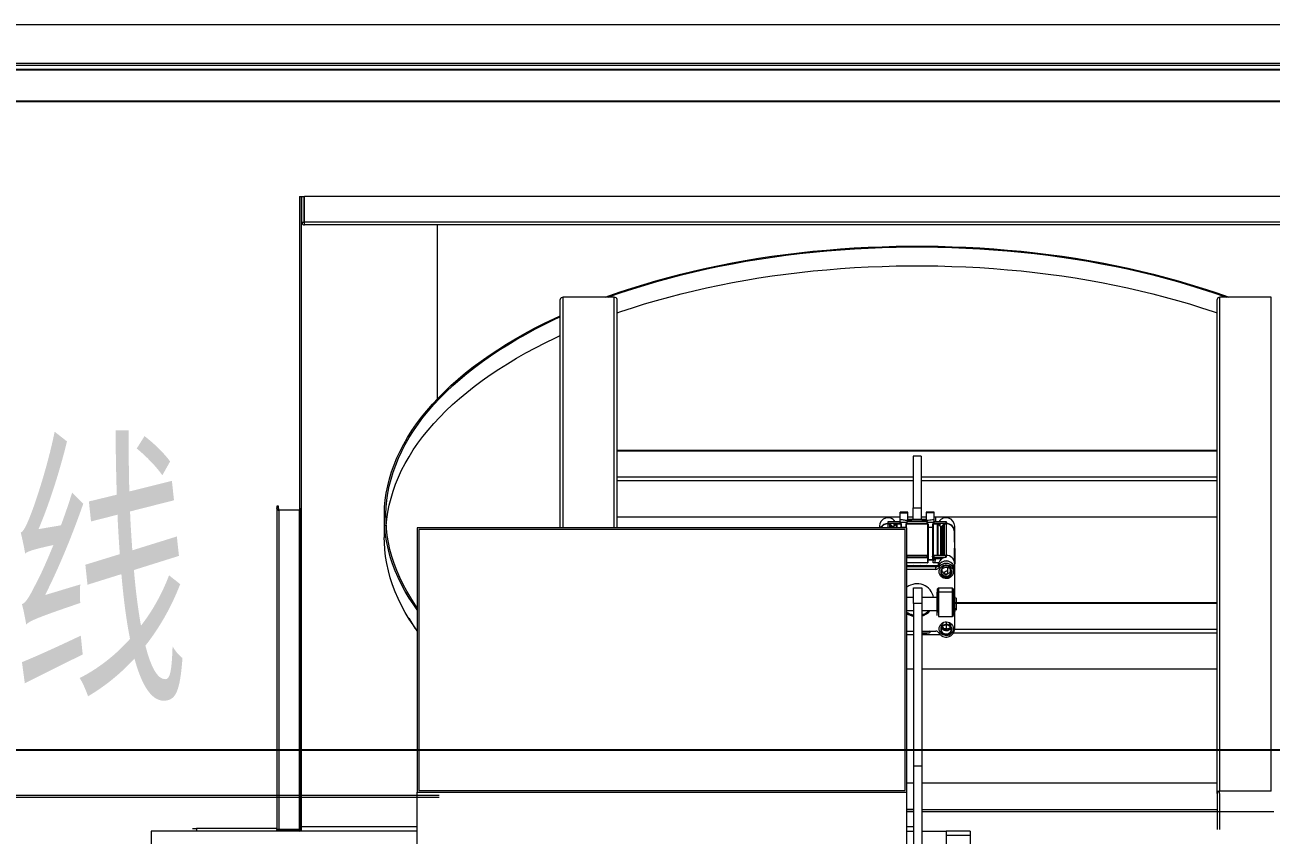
# Model space of a CAD drawing. Extents: x -2187 to 96136, y -11110 to 52208.
# Drawn here: x 50164 to 51701, y 20440 to 21439 of the extents above; entities that cross this region are included whole.
import ezdxf

# ---------------------------------------------------------------- set-up
doc = ezdxf.new("R2010")
doc.units = 0
doc.header["$LTSCALE"] = 1000
doc.header["$MEASUREMENT"] = 0
doc.layers.add('PUB_TEXT', color=7, linetype='Continuous')
doc.layers.add('设备型号', color=7, linetype='Continuous')
doc.styles.get("Standard").update_dxf_attribs({"font": 'gbenor.shx', "bigfont": 'gbcbig.shx'})

msp = doc.modelspace()

# ---------------------------------------------------------------- linework, layer by layer
at = {"color": 7, "linetype": 'Continuous', "lineweight": 15}
for p, q in [((52009.919, 21438.784), (40665.333, 21438.784)), ((52012.626, 21383.784), (38057.423, 21383.784)), ((51952.461, 21382.884), (38057.423, 21382.884)), ((52010.226, 21388.784), (40665.026, 21388.784)), ((52009.919, 21391.184), (40665.333, 21391.184)), ((50503.097, 21227.001), (50503.097, 20842.127)), ((50503.097, 21227.001), (50505.097, 21227.001)), ((50505.097, 21227.001), (50505.097, 20842.127)), ((50505.164, 21227.001), (50505.097, 21227.001)), ((50505.164, 21227.001), (50505.99, 21227.001)), ((50505.164, 21227.001), (50505.164, 20449.501)), ((50505.99, 21227.001), (50508.588, 21227.001)), ((50505.99, 21195.501), (50505.99, 21227.001)), ((50508.588, 21227.001), (50509.088, 21227.001)), ((50508.588, 21195.501), (50508.588, 21227.001)), ((52021.106, 21227.001), (50509.088, 21227.001)), ((50509.088, 21195.501), (50509.088, 21227.001)), ((52021.106, 21195.501), (50509.088, 21195.501)), ((52021.24, 21192.001), (50508.954, 21192.001)), ((50672.847, 21192.001), (50672.847, 20977.395)), ((50891.207, 21102.915), (50828.007, 21102.915)), ((51638.007, 20493.869), (51638.007, 21102.915)), ((51701.207, 21102.915), (51638.007, 21102.915)), ((51701.207, 20493.869), (51701.207, 21102.915)), ((50824.607, 20818.392), (50824.607, 21099.986)), ((50894.607, 20913.871), (50894.607, 21099.986)), ((51634.607, 20913.871), (51634.607, 21099.986)), ((51634.607, 20913.871), (50894.607, 20913.871)), ((50894.607, 20913.4), (50894.607, 20913.871)), ((50894.607, 20881.324), (50894.607, 20913.4)), ((50894.607, 20913.4), (51634.607, 20913.4)), ((51259.607, 20906.982), (51259.607, 20843.202)), ((51269.607, 20906.982), (51259.607, 20906.982)), ((51269.607, 20906.982), (51269.607, 20843.202)), ((51634.607, 20913.4), (51634.607, 20913.871)), ((51634.607, 20881.324), (51634.607, 20913.4)), ((50894.607, 20876.669), (50894.607, 20881.324)), ((50894.607, 20818.392), (50894.607, 20876.669)), ((51634.607, 20876.669), (51634.607, 20881.324)), ((51634.607, 20726.082), (51634.607, 20876.669)), ((50477.097, 20845.297), (50475.097, 20845.297)), ((50475.097, 20845.297), (50475.097, 20843.177)), ((50475.097, 20842.127), (50475.097, 20843.177)), ((50475.097, 20843.177), (50477.097, 20843.177)), ((50475.097, 20842.127), (50475.097, 20447.001)), ((50477.097, 20843.177), (50477.097, 20845.297)), ((50477.097, 20842.127), (50477.097, 20843.177)), ((50477.097, 20842.127), (50477.097, 20840.214)), ((50477.597, 20840.174), (50477.597, 20447.001)), ((50502.597, 20840.174), (50477.597, 20840.174)), ((50502.597, 20840.174), (50502.597, 20447.001)), ((50503.097, 20842.127), (50503.097, 20447.001)), ((50503.097, 20842.127), (50505.097, 20842.127)), ((50505.097, 20842.127), (50505.097, 20447.001)), ((51259.607, 20828.732), (51259.607, 20843.202)), ((51259.607, 20843.202), (51269.607, 20843.202)), ((51269.607, 20843.202), (51269.607, 20828.732)), ((50607.607, 20832.529), (50607.607, 20806.68)), ((50894.607, 20832.209), (51243.607, 20832.209)), ((51228.854, 20823.876), (51228.854, 20826.266)), ((51228.854, 20826.266), (51229.197, 20826.258)), ((51229.107, 20826.258), (51243.857, 20826.258)), ((51229.107, 20823.879), (51229.107, 20826.258)), ((51253.407, 20837.651), (51243.607, 20837.651)), ((51243.607, 20837.157), (51243.607, 20837.651)), ((51243.607, 20828.925), (51243.607, 20837.157)), ((51243.607, 20837.157), (51253.407, 20837.157)), ((51243.607, 20826.189), (51243.607, 20828.925)), ((51243.857, 20823.879), (51243.857, 20826.258)), ((51244.21, 20826.189), (51243.857, 20826.189)), ((51244.357, 20823.39), (51244.357, 20825.918)), ((51251.857, 20825.16), (51244.357, 20825.16)), ((51251.857, 20825.918), (51251.857, 20823.39)), ((51252.357, 20826.189), (51252.003, 20826.189)), ((51252.357, 20826.258), (51276.857, 20826.258)), ((51252.357, 20823.879), (51252.357, 20826.258)), ((51253.407, 20837.157), (51253.407, 20837.651)), ((51253.407, 20828.732), (51253.407, 20837.157)), ((51253.407, 20832.209), (51259.607, 20832.209)), ((51275.807, 20828.732), (51253.407, 20828.732)), ((51269.607, 20832.209), (51275.807, 20832.209)), ((51285.607, 20837.651), (51275.807, 20837.651)), ((51275.807, 20837.651), (51275.807, 20837.157)), ((51275.807, 20837.157), (51275.807, 20828.732)), ((51285.607, 20837.157), (51275.807, 20837.157)), ((51276.857, 20826.258), (51276.857, 20823.879)), ((51277.21, 20826.189), (51276.857, 20826.189)), ((51277.357, 20825.918), (51277.357, 20823.39)), ((51284.857, 20825.16), (51277.357, 20825.16)), ((51284.857, 20825.918), (51284.857, 20823.39)), ((51285.357, 20826.189), (51285.003, 20826.189)), ((51285.357, 20826.258), (51285.357, 20823.879)), ((51285.357, 20826.258), (51300.107, 20826.258)), ((51285.607, 20837.157), (51285.607, 20837.651)), ((51285.607, 20828.925), (51285.607, 20837.157)), ((51285.607, 20832.209), (51634.607, 20832.209)), ((51285.607, 20826.189), (51285.607, 20828.925)), ((51287.607, 20826.189), (51287.607, 20830.651)), ((51300.107, 20826.258), (51300.107, 20823.879)), ((51300.36, 20826.266), (51300.36, 20823.876)), ((51252.097, 20818.392), (50648.097, 20818.392)), ((50648.097, 20818.392), (50648.097, 20492.392)), ((51250.097, 20816.392), (50650.097, 20816.392)), ((50650.097, 20816.392), (50650.097, 20494.392)), ((51218.107, 20820.565), (51218.107, 20818.392)), ((51220.544, 20819.402), (51220.475, 20820.027)), ((51220.657, 20820.32), (51220.657, 20819.545)), ((51228.607, 20823.39), (51231.218, 20823.39)), ((51243.857, 20823.879), (51229.107, 20823.879)), ((51231.651, 20823.146), (51233.671, 20819.724)), ((51234.104, 20819.48), (51234.104, 20818.392)), ((51235.11, 20818.392), (51235.11, 20819.48)), ((51235.463, 20819.623), (51239.17, 20823.247)), ((51239.524, 20823.39), (51244.357, 20823.39)), ((51244.907, 20823.39), (51244.357, 20823.39)), ((51245.407, 20818.392), (51245.407, 20822.901)), ((51250.807, 20818.698), (51245.407, 20818.698)), ((51250.097, 20494.392), (51250.097, 20816.392)), ((51250.807, 20822.901), (51250.807, 20818.392)), ((51251.857, 20823.39), (51251.307, 20823.39)), ((51251.857, 20823.39), (51277.357, 20823.39)), ((51252.097, 20492.392), (51252.097, 20818.392)), ((51252.357, 20823.879), (51276.857, 20823.879)), ((51277.907, 20823.39), (51277.357, 20823.39)), ((51277.907, 20784.003), (51277.907, 20823.39)), ((51278.407, 20822.901), (51278.407, 20783.514)), ((51283.807, 20818.698), (51278.407, 20818.698)), ((51283.807, 20822.901), (51283.807, 20783.514)), ((51284.307, 20823.39), (51284.307, 20784.003)), ((51284.857, 20823.39), (51284.307, 20823.39)), ((51284.857, 20823.39), (51289.69, 20823.39)), ((51300.107, 20823.879), (51285.357, 20823.879)), ((51289.69, 20784.491), (51289.69, 20823.39)), ((51289.69, 20821.853), (51290.043, 20821.853)), ((51290.043, 20811.092), (51289.69, 20810.746)), ((51290.043, 20823.247), (51293.75, 20819.623)), ((51290.043, 20823.247), (51290.043, 20784.491)), ((51293.75, 20784.491), (51293.75, 20819.623)), ((51295.109, 20819.48), (51294.104, 20819.48)), ((51294.104, 20819.48), (51294.104, 20784.491)), ((51295.109, 20784.491), (51295.109, 20819.48)), ((51295.542, 20814.533), (51295.109, 20814.909)), ((51295.542, 20808.888), (51295.109, 20809.264)), ((51295.542, 20819.724), (51297.563, 20823.146)), ((51295.542, 20819.724), (51295.542, 20784.491)), ((51295.628, 20820.806), (51295.631, 20819.875)), ((51297.996, 20823.39), (51300.607, 20823.39)), ((51308.557, 20819.545), (51308.557, 20820.32)), ((51308.745, 20820.136), (51308.665, 20819.373)), ((51310.163, 20816.313), (51310.487, 20817.09)), ((51310.607, 20813.615), (51310.607, 20777.357)), ((51311.025, 20814.787), (51310.96, 20814.359)), ((51310.96, 20800.814), (51310.96, 20814.359)), ((51311.104, 20813.373), (51311.104, 20813.856)), ((51311.107, 20813.615), (51311.107, 20820.565)), ((51289.69, 20805.618), (51290.043, 20805.964)), ((51252.097, 20784.003), (51252.357, 20784.003)), ((51252.097, 20781.895), (51277.21, 20781.895)), ((51276.857, 20784.491), (51252.357, 20784.491)), ((51252.357, 20782.113), (51252.357, 20784.491)), ((51276.857, 20782.113), (51252.357, 20782.113)), ((51257.261, 20782.209), (51257.729, 20781.895)), ((51258.035, 20781.895), (51257.477, 20782.113)), ((51268.612, 20781.895), (51268.835, 20782.113)), ((51271.737, 20782.113), (51271.178, 20781.895)), ((51271.484, 20781.895), (51271.953, 20782.209)), ((51276.857, 20784.491), (51276.857, 20782.113)), ((51276.857, 20784.003), (51277.357, 20784.003)), ((51277.357, 20784.003), (51277.907, 20784.003)), ((51277.357, 20781.475), (51277.357, 20775.772)), ((51277.857, 20784.003), (51277.857, 20782.341)), ((51277.857, 20782.341), (51277.857, 20779.701)), ((51277.857, 20778.822), (51277.857, 20775.178)), ((51277.857, 20778.822), (51284.357, 20778.822)), ((51278.257, 20783.863), (51278.257, 20779.31)), ((51278.257, 20779.31), (51283.957, 20779.31)), ((51281.341, 20779.31), (51280.938, 20778.822)), ((51283.512, 20779.31), (51283.247, 20778.822)), ((51283.807, 20782.732), (51283.807, 20783.514)), ((51284.161, 20783.981), (51283.957, 20783.527)), ((51283.957, 20779.31), (51283.957, 20783.863)), ((51284.307, 20784.003), (51284.857, 20784.003)), ((51284.357, 20782.341), (51284.357, 20784.003)), ((51284.357, 20779.701), (51284.357, 20782.341)), ((51284.357, 20775.178), (51284.357, 20778.822)), ((51284.857, 20784.003), (51285.357, 20784.003)), ((51285.357, 20784.491), (51285.357, 20782.113)), ((51300.107, 20784.491), (51285.357, 20784.491)), ((51285.357, 20782.113), (51300.107, 20782.113)), ((51286.931, 20782.113), (51287.072, 20780.592)), ((51287.072, 20780.592), (51287.072, 20782.113)), ((51287.072, 20780.592), (51287.072, 20778.148)), ((51287.072, 20780.592), (51293.386, 20780.592)), ((51289.69, 20785.7), (51290.043, 20785.7)), ((51291.83, 20782.113), (51293.75, 20780.236)), ((51293.75, 20785.7), (51294.104, 20785.7)), ((51293.75, 20780.236), (51293.75, 20782.113)), ((51293.75, 20780.592), (51294.104, 20780.592)), ((51294.104, 20782.113), (51294.104, 20780.092)), ((51294.104, 20780.092), (51294.935, 20780.092)), ((51295.109, 20785.7), (51295.542, 20785.7)), ((51295.109, 20780.222), (51295.109, 20782.113)), ((51295.109, 20780.592), (51295.542, 20780.592)), ((51295.542, 20782.113), (51295.542, 20780.522)), ((51295.718, 20780.634), (51296.591, 20782.113)), ((51300.107, 20782.113), (51300.107, 20784.491)), ((51300.107, 20784.003), (51300.36, 20784.003)), ((51300.36, 20784.489), (51300.36, 20782.099)), ((51310.96, 20775.935), (51310.96, 20793.196)), ((51311.107, 20792.776), (51311.107, 20790.397)), ((51311.107, 20790.397), (51311.107, 20774.227)), ((51277.857, 20775.178), (51252.097, 20775.178)), ((51252.097, 20771.871), (51290.913, 20771.871)), ((51287.908, 20770.209), (51252.097, 20770.209)), ((51287.908, 20767.26), (51252.097, 20767.26)), ((51290.913, 20775.178), (51284.357, 20775.178)), ((51285.759, 20771.871), (51285.607, 20771.473)), ((51285.607, 20771.473), (51285.607, 20771.871)), ((51287.908, 20767.26), (51287.908, 20770.209)), ((51290.913, 20771.871), (51290.913, 20775.178)), ((51291.354, 20775.491), (51291.354, 20772.133)), ((51291.411, 20772.231), (51291.411, 20769.283)), ((51294.107, 20765.17), (51294.107, 20763.59)), ((51297.607, 20762.634), (51300.607, 20760.941)), ((51297.607, 20762.634), (51297.607, 20761.792)), ((51302.607, 20771.216), (51302.607, 20772.546)), ((51302.607, 20762.006), (51302.607, 20769.636)), ((51305.307, 20770.514), (51305.307, 20769.559)), ((51305.307, 20767.979), (51305.307, 20765.469)), ((51305.307, 20765.469), (51305.307, 20764.038)), ((51305.807, 20768.982), (51305.807, 20769.675)), ((51305.807, 20764.877), (51305.807, 20767.403)), ((51307.107, 20763.59), (51307.107, 20765.17)), ((51311.107, 20767.276), (51311.107, 20774.227)), ((51311.107, 20764.327), (51311.107, 20767.276)), ((51311.107, 20693.943), (51311.107, 20764.327)), ((51296.072, 20757.012), (51302.107, 20757.012)), ((51296.228, 20756.9), (51296.413, 20757.012)), ((51296.485, 20756.784), (51296.897, 20757.012)), ((51300.607, 20760.099), (51297.607, 20761.792)), ((51300.607, 20760.941), (51300.607, 20760.099)), ((51305.307, 20757.8), (51305.307, 20757.112)), ((51260.341, 20732.501), (51252.097, 20732.501)), ((51260.341, 20725.042), (51260.341, 20744.501)), ((51260.341, 20744.501), (51270.341, 20744.501)), ((51270.341, 20744.501), (51270.341, 20725.042)), ((51289.607, 20732.501), (51270.341, 20732.501)), ((51289.607, 20742.821), (51291.107, 20744.287)), ((51289.607, 20742.821), (51289.607, 20738.187)), ((51289.607, 20739.916), (51291.107, 20739.916)), ((51289.607, 20710.501), (51289.607, 20738.187)), ((51291.107, 20744.287), (51308.107, 20744.287)), ((51291.107, 20744.287), (51291.107, 20739.653)), ((51291.107, 20739.653), (51308.107, 20739.653)), ((51291.107, 20739.653), (51291.107, 20709.001)), ((51308.107, 20744.287), (51308.107, 20739.653)), ((51308.107, 20744.287), (51309.607, 20742.821)), ((51308.107, 20739.653), (51308.107, 20709.001)), ((51308.107, 20739.653), (51309.607, 20738.187)), ((51309.607, 20742.821), (51309.607, 20738.187)), ((51309.607, 20738.187), (51309.607, 20710.501)), ((51311.057, 20713.001), (51311.057, 20736.001)), ((51311.057, 20733.289), (51311.057, 20732.894)), ((51311.057, 20732.322), (51311.057, 20732.894)), ((51311.057, 20732.501), (51311.057, 20731.715)), ((51313.107, 20717.001), (51313.107, 20732.001)), ((51252.097, 20716.501), (51260.341, 20716.501)), ((51260.341, 20725.042), (51260.341, 20524.501)), ((51270.341, 20725.042), (51260.341, 20725.042)), ((51270.341, 20725.042), (51270.341, 20524.501)), ((51270.341, 20716.501), (51289.607, 20716.501)), ((51289.69, 20725.393), (51289.69, 20715.368)), ((51291.107, 20726.082), (51289.871, 20726.082)), ((51311.057, 20719.351), (51311.057, 20716.681)), ((51311.057, 20716.108), (51311.057, 20716.681)), ((51634.607, 20726.082), (51311.107, 20726.082)), ((51634.607, 20725.611), (51634.607, 20726.082)), ((51634.607, 20693.535), (51634.607, 20725.611)), ((51256.94, 20711.04), (51256.94, 20711.63)), ((51291.107, 20713.983), (51289.607, 20715.449)), ((51291.107, 20709.001), (51308.107, 20709.001)), ((51300.607, 20702.496), (51300.607, 20699.56)), ((51308.107, 20709.001), (51309.607, 20710.501)), ((51311.057, 20716.108), (51311.057, 20715.509)), ((51311.057, 20715.509), (51311.057, 20715.401)), ((51252.097, 20691.01), (51260.341, 20691.01)), ((51260.341, 20686.627), (51252.097, 20686.627)), ((51270.341, 20691.01), (51287.908, 20691.01)), ((51293.241, 20686.627), (51270.341, 20686.627)), ((51295.109, 20697.977), (51294.965, 20697.977)), ((51295.733, 20697.409), (51295.542, 20697.732)), ((51295.962, 20693.578), (51300.607, 20693.578)), ((51297.563, 20694.311), (51296.077, 20696.827)), ((51300.607, 20694.067), (51297.996, 20694.067)), ((51300.607, 20698.966), (51300.607, 20694.067)), ((51634.607, 20688.88), (51634.607, 20693.535)), ((51634.607, 20490.94), (51634.607, 20688.88)), ((51252.097, 20644.42), (51260.341, 20644.42)), ((51270.341, 20644.42), (51634.607, 20644.42)), ((51260.341, 20524.501), (51260.341, 20304.501)), ((51270.341, 20524.501), (51260.341, 20524.501)), ((51270.341, 20524.501), (51270.341, 20304.501)), ((51260.341, 20503.401), (51252.097, 20503.401)), ((51634.607, 20503.401), (51270.341, 20503.401)), ((48105.097, 20488.784), (50475.097, 20488.784)), ((48105.097, 20488.784), (50675.097, 20488.784)), ((50502.597, 20488.784), (50503.097, 20488.784)), ((50648.097, 20492.392), (51252.097, 20492.392)), ((50648.097, 20418.392), (50648.097, 20492.392)), ((50650.097, 20494.392), (51250.097, 20494.392)), ((51252.097, 20418.392), (51252.097, 20492.392)), ((51634.607, 20490.94), (51634.607, 20446.48)), ((51637.607, 20490.94), (51637.607, 20493.849)), ((51637.607, 20490.94), (51637.607, 20446.48)), ((51701.207, 20493.869), (51638.007, 20493.869)), ((51252.097, 20471.401), (51260.341, 20471.401)), ((51260.341, 20470.69), (51252.097, 20470.69)), ((51634.607, 20470.69), (51270.341, 20470.69)), ((51260.341, 20468.258), (51252.097, 20468.258)), ((51704.607, 20468.258), (51270.341, 20468.258)), ((50648.097, 20444.501), (50320.097, 20444.501)), ((50320.097, 20444.501), (50320.097, 19892.455)), ((50371.143, 20447.501), (50376.128, 20447.501)), ((50475.097, 20447.501), (50376.128, 20447.501)), ((50376.128, 20447.501), (50376.128, 20444.501)), ((50475.097, 20447.001), (50477.597, 20447.001)), ((50475.097, 20444.501), (50475.097, 20446.501)), ((50475.097, 20446.501), (50502.597, 20446.501)), ((50477.597, 20447.001), (50502.597, 20447.001)), ((50503.097, 20447.501), (50502.597, 20447.501)), ((50502.597, 20446.501), (50502.597, 20444.501)), ((50502.597, 20446.501), (50502.999, 20446.501)), ((50502.999, 20446.501), (50505.097, 20446.501)), ((50502.999, 20446.501), (50502.999, 20444.501)), ((50503.097, 20447.001), (50503.432, 20447.001)), ((50505.097, 20449.501), (50505.097, 20449.501)), ((50648.097, 20449.501), (50505.097, 20449.501)), ((50505.097, 20447.001), (50505.097, 20444.501)), ((51260.341, 20449.501), (51252.097, 20449.501)), ((51252.097, 20444.501), (51260.341, 20444.501)), ((51270.341, 20444.501), (51300.341, 20444.501)), ((51300.341, 20444.501), (51300.341, 20244.501)), ((51330.097, 20444.501), (51300.341, 20444.501)), ((51330.097, 20444.501), (51330.097, 20119.831)), ((51300.341, 20439.501), (51330.097, 20439.501))]:
    msp.add_line(p, q, dxfattribs=at)
at = {"color": 8, "linetype": 'Continuous', "lineweight": 15}
for p, q in [((50505.99, 21195.501), (50508.588, 21195.501)), ((50509.088, 21195.501), (50508.588, 21195.501)), ((50828.007, 20818.392), (50828.007, 21102.915)), ((50891.207, 20818.392), (50891.207, 21102.915)), ((50894.607, 20881.324), (51259.607, 20881.324)), ((50894.607, 20876.669), (51259.607, 20876.669)), ((51269.607, 20881.324), (51634.607, 20881.324)), ((51269.607, 20876.669), (51634.607, 20876.669)), ((50503.432, 20842.127), (50503.432, 20447.001)), ((51228.607, 20823.39), (51228.607, 20818.392)), ((51231.218, 20818.392), (51231.218, 20823.39)), ((51231.651, 20823.146), (51231.651, 20818.392)), ((51233.671, 20818.392), (51233.671, 20819.724)), ((51235.463, 20819.623), (51235.463, 20818.392)), ((51239.17, 20818.392), (51239.17, 20823.247)), ((51239.524, 20823.39), (51239.524, 20818.392)), ((51244.907, 20818.392), (51244.907, 20823.39)), ((51251.307, 20823.39), (51251.307, 20818.392)), ((51289.69, 20810.726), (51290.043, 20811.072)), ((51297.563, 20784.491), (51297.563, 20823.146)), ((51297.996, 20823.39), (51297.996, 20784.491)), ((51300.607, 20823.39), (51300.607, 20784.491)), ((51279.744, 20779.31), (51279.337, 20778.822)), ((51277.857, 20777.477), (51277.357, 20777.08)), ((51306.207, 20768.552), (51306.207, 20768.396)), ((51306.207, 20766.816), (51306.207, 20766.001)), ((51289.749, 20725.611), (51291.107, 20725.611)), ((51311.107, 20725.611), (51634.607, 20725.611)), ((51270.341, 20688.88), (51278.582, 20688.88)), ((51300.607, 20691.27), (51300.607, 20693.578)), ((51309.74, 20688.88), (51634.607, 20688.88)), ((51311.098, 20693.535), (51634.607, 20693.535)), ((48105.097, 20486.384), (50475.097, 20486.384)), ((48105.097, 20486.384), (50675.097, 20486.384)), ((50502.597, 20486.384), (50503.097, 20486.384)), ((50503.432, 20447.001), (50505.097, 20447.001))]:
    msp.add_line(p, q, dxfattribs=at)
at = {"color": 7, "linetype": 'Continuous', "lineweight": 15, "flags": 128}
for points in [[(50880.112, 21102.915), (50884.33, 21104.448), (50898.532, 21109.423), (50912.987, 21114.207), (50927.684, 21118.797), (50942.614, 21123.189), (50957.766, 21127.381), (50973.129, 21131.369), (50988.694, 21135.152), (51004.449, 21138.725), (51020.383, 21142.087), (51036.486, 21145.236), (51052.747, 21148.169), (51069.153, 21150.884), (51085.695, 21153.38), (51102.36, 21155.654), (51119.136, 21157.705), (51136.013, 21159.532), (51152.979, 21161.133), (51170.022, 21162.508), (51187.13, 21163.655), (51204.292, 21164.574), (51221.495, 21165.263), (51238.728, 21165.723), (51255.978, 21165.953), (51273.235, 21165.953), (51290.486, 21165.723), (51307.719, 21165.263), (51324.922, 21164.574), (51342.083, 21163.655), (51359.191, 21162.508), (51376.234, 21161.133), (51393.2, 21159.532), (51410.077, 21157.705), (51426.854, 21155.654), (51443.519, 21153.38), (51460.06, 21150.884), (51476.467, 21148.169), (51492.727, 21145.236), (51508.83, 21142.087), (51524.764, 21138.725), (51540.519, 21135.152), (51556.084, 21131.369), (51571.448, 21127.381), (51586.599, 21123.189), (51601.529, 21118.797), (51616.227, 21114.207), (51630.681, 21109.423), (51644.883, 21104.448), (51649.102, 21102.915)], [(50883.539, 21102.915), (50885.488, 21103.62), (50899.646, 21108.58), (50914.057, 21113.35), (50928.71, 21117.925), (50943.594, 21122.304), (50958.7, 21126.483), (50974.017, 21130.46), (50989.534, 21134.23), (51005.241, 21137.793), (51021.127, 21141.145), (51037.181, 21144.284), (51053.392, 21147.208), (51069.748, 21149.915), (51086.239, 21152.403), (51102.853, 21154.67), (51119.579, 21156.715), (51136.405, 21158.537), (51153.319, 21160.133), (51170.31, 21161.504), (51187.366, 21162.647), (51204.475, 21163.563), (51221.626, 21164.25), (51238.806, 21164.709), (51256.005, 21164.938), (51273.209, 21164.938), (51290.407, 21164.709), (51307.587, 21164.25), (51324.738, 21163.563), (51341.847, 21162.647), (51358.903, 21161.504), (51375.894, 21160.133), (51392.809, 21158.537), (51409.634, 21156.715), (51426.36, 21154.67), (51442.974, 21152.403), (51459.465, 21149.915), (51475.822, 21147.208), (51492.032, 21144.284), (51508.086, 21141.145), (51523.972, 21137.793), (51539.679, 21134.23), (51555.197, 21130.46), (51570.514, 21126.483), (51585.619, 21122.304), (51600.504, 21117.925), (51615.156, 21113.35), (51629.567, 21108.58), (51643.726, 21103.62), (51645.674, 21102.915)], [(50894.607, 21083.582), (50899.43, 21085.242), (50913.847, 21090.018), (50928.506, 21094.6), (50943.397, 21098.984), (50958.51, 21103.169), (50973.835, 21107.15), (50989.36, 21110.926), (51005.076, 21114.493), (51020.971, 21117.849), (51037.034, 21120.993), (51053.255, 21123.92), (51069.621, 21126.631), (51086.122, 21129.122), (51102.747, 21131.392), (51119.483, 21133.44), (51136.32, 21135.264), (51153.245, 21136.863), (51170.247, 21138.235), (51187.314, 21139.38), (51204.435, 21140.297), (51221.597, 21140.985), (51238.789, 21141.444), (51255.999, 21141.674), (51273.215, 21141.674), (51290.424, 21141.444), (51307.616, 21140.985), (51324.779, 21140.297), (51341.899, 21139.38), (51358.967, 21138.235), (51375.969, 21136.863), (51392.894, 21135.264), (51409.73, 21133.44), (51426.467, 21131.392), (51443.091, 21129.122), (51459.592, 21126.631), (51475.959, 21123.92), (51492.179, 21120.993), (51508.242, 21117.849), (51524.137, 21114.493), (51539.853, 21110.926), (51555.378, 21107.15), (51570.703, 21103.169), (51585.816, 21098.984), (51600.708, 21094.6), (51615.367, 21090.018), (51629.783, 21085.242), (51634.607, 21083.582)], [(50648.097, 20717.278), (50643.813, 20723.361), (50638.378, 20731.674), (50633.375, 20740.056), (50628.808, 20748.503), (50624.679, 20757.007), (50620.992, 20765.563), (50617.749, 20774.165), (50614.952, 20782.808), (50612.603, 20791.485), (50610.704, 20800.19), (50609.256, 20808.917), (50608.26, 20817.661), (50607.717, 20826.415), (50607.627, 20835.174), (50607.991, 20843.93), (50608.807, 20852.679), (50610.076, 20861.413), (50611.797, 20870.128), (50613.968, 20878.817), (50616.587, 20887.474), (50619.654, 20896.093), (50623.166, 20904.668), (50627.12, 20913.194), (50631.514, 20921.663), (50636.345, 20930.072), (50641.609, 20938.413), (50647.303, 20946.68), (50653.423, 20954.87), (50659.965, 20962.974), (50666.923, 20970.989), (50674.295, 20978.908), (50682.073, 20986.727), (50690.253, 20994.438), (50698.83, 21002.039), (50707.796, 21009.522), (50717.147, 21016.883), (50726.876, 21024.117), (50736.976, 21031.219), (50747.439, 21038.183), (50758.26, 21045.006), (50769.429, 21051.682), (50780.941, 21058.207), (50792.786, 21064.577), (50804.956, 21070.786), (50817.444, 21076.831), (50824.607, 21080.158)], [(50648.097, 20720.249), (50645.703, 20723.694), (50640.285, 20731.981), (50635.297, 20740.338), (50630.743, 20748.758), (50626.627, 20757.236), (50622.951, 20765.767), (50619.718, 20774.343), (50616.929, 20782.959), (50614.588, 20791.61), (50612.694, 20800.288), (50611.251, 20808.989), (50610.258, 20817.706), (50609.717, 20826.434), (50609.627, 20835.166), (50609.99, 20843.895), (50610.804, 20852.617), (50612.069, 20861.326), (50613.784, 20870.014), (50615.948, 20878.676), (50618.56, 20887.307), (50621.617, 20895.9), (50625.118, 20904.449), (50629.061, 20912.948), (50633.441, 20921.392), (50638.257, 20929.775), (50643.506, 20938.09), (50649.182, 20946.333), (50655.284, 20954.497), (50661.805, 20962.577), (50668.743, 20970.568), (50676.092, 20978.463), (50683.846, 20986.257), (50692.002, 20993.946), (50700.552, 21001.523), (50709.491, 21008.983), (50718.814, 21016.322), (50728.513, 21023.534), (50738.582, 21030.614), (50749.013, 21037.557), (50759.801, 21044.359), (50770.937, 21051.015), (50782.413, 21057.52), (50794.222, 21063.87), (50806.355, 21070.061), (50818.805, 21076.087), (50824.607, 21078.79)], [(50610.008, 20820.897), (50610.764, 20829.016), (50612.012, 20837.73), (50613.712, 20846.425), (50615.861, 20855.095), (50618.458, 20863.732), (50621.502, 20872.332), (50624.99, 20880.889), (50628.919, 20889.396), (50633.288, 20897.847), (50638.093, 20906.238), (50643.331, 20914.561), (50648.998, 20922.812), (50655.09, 20930.984), (50661.604, 20939.072), (50668.534, 20947.071), (50675.876, 20954.974), (50683.624, 20962.777), (50691.774, 20970.473), (50700.319, 20978.058), (50709.255, 20985.527), (50718.574, 20992.874), (50728.27, 21000.094), (50738.337, 21007.182), (50748.767, 21014.133), (50759.554, 21020.943), (50770.689, 21027.607), (50782.166, 21034.12), (50793.976, 21040.477), (50806.111, 21046.675), (50818.563, 21052.709), (50824.607, 21055.526)], [(51233.583, 20819.875), (51233.607, 20820.355), (51233.563, 20821.001)], [(51293.75, 20818.812), (51293.795, 20818.885), (51294.104, 20819.349)], [(51294.104, 20816.052), (51293.795, 20816.516), (51293.75, 20816.59)], [(51294.104, 20810.408), (51293.795, 20810.872), (51293.75, 20810.945)], [(50648.097, 20691.429), (50643.813, 20697.513), (50638.378, 20705.825), (50633.375, 20714.208), (50628.808, 20722.654), (50624.679, 20731.158), (50620.992, 20739.714), (50617.749, 20748.316), (50614.952, 20756.959), (50612.603, 20765.636), (50610.704, 20774.341), (50609.256, 20783.069), (50608.26, 20791.812), (50607.717, 20800.566), (50607.607, 20806.68)], [(51278.257, 20781.51), (51277.832, 20781.013), (51277.357, 20780.498)], [(51286.127, 20782.113), (51285.527, 20780.435), (51284.357, 20777.995)], [(51255.117, 20770.209), (51253.982, 20770.805), (51252.285, 20771.871)], [(51264.607, 20771.34), (51261.833, 20771.517), (51259.832, 20771.871)], [(51269.381, 20771.871), (51267.38, 20771.517), (51264.607, 20771.34)], [(51276.928, 20771.871), (51275.232, 20770.805), (51274.097, 20770.209)], [(51279.295, 20771.871), (51278.949, 20771.585), (51277.053, 20770.209)], [(51277.857, 20775.872), (51277.543, 20775.632), (51277.401, 20775.527)], [(51291.857, 20764.327), (51292.036, 20766.049), (51292.566, 20767.701), (51293.425, 20769.214), (51294.578, 20770.527), (51295.978, 20771.586), (51297.568, 20772.349), (51299.282, 20772.782), (51301.05, 20772.87), (51302.8, 20772.608), (51304.46, 20772.007), (51305.963, 20771.091), (51307.246, 20769.899), (51308.257, 20768.479), (51308.955, 20766.888), (51309.312, 20765.193), (51309.312, 20763.462), (51308.955, 20761.767), (51308.257, 20760.176), (51307.246, 20758.756), (51305.963, 20757.563), (51304.46, 20756.648), (51302.8, 20756.047), (51301.05, 20755.785), (51299.282, 20755.872), (51297.568, 20756.306), (51295.978, 20757.068), (51294.578, 20758.128), (51293.425, 20759.441), (51292.566, 20760.954), (51292.036, 20762.606), (51291.857, 20764.327)], [(51307.107, 20763.59), (51306.931, 20762.125), (51306.415, 20760.738), (51305.586, 20759.506), (51304.488, 20758.493), (51303.181, 20757.756), (51301.735, 20757.333), (51300.229, 20757.247), (51298.742, 20757.503), (51297.357, 20758.087), (51296.146, 20758.968), (51295.176, 20760.099), (51294.499, 20761.417), (51294.151, 20762.853), (51294.151, 20764.328), (51294.499, 20765.763), (51295.176, 20767.082), (51296.146, 20768.212), (51297.357, 20769.093), (51298.742, 20769.677), (51300.229, 20769.934), (51301.735, 20769.848), (51303.181, 20769.425), (51304.488, 20768.687), (51305.586, 20767.675), (51306.415, 20766.442), (51306.931, 20765.056), (51307.107, 20763.59)], [(51291.857, 20693.943), (51292.036, 20695.665), (51292.566, 20697.316), (51293.425, 20698.829), (51294.578, 20700.142), (51295.978, 20701.202), (51297.568, 20701.964), (51299.282, 20702.398), (51301.05, 20702.485), (51302.8, 20702.223), (51304.46, 20701.622), (51305.963, 20700.707), (51307.246, 20699.514), (51308.257, 20698.094), (51308.955, 20696.503), (51309.312, 20694.808), (51309.312, 20693.077), (51308.955, 20691.382), (51308.257, 20689.792), (51307.246, 20688.371), (51305.963, 20687.179), (51304.46, 20686.263), (51302.8, 20685.662), (51301.05, 20685.4), (51299.282, 20685.488), (51297.568, 20685.921), (51295.978, 20686.684), (51294.578, 20687.743), (51293.425, 20689.056), (51292.566, 20690.569), (51292.036, 20692.221), (51291.857, 20693.943)], [(51306.357, 20696.891), (51306.176, 20695.494), (51305.645, 20694.184), (51304.798, 20693.044), (51303.688, 20692.145), (51302.384, 20691.546), (51300.968, 20691.282), (51299.529, 20691.37), (51298.158, 20691.805), (51296.941, 20692.56), (51295.955, 20693.588), (51295.26, 20694.822), (51294.902, 20696.187), (51294.902, 20697.596), (51295.26, 20698.961), (51295.955, 20700.195), (51296.941, 20701.223), (51297.568, 20701.664)], [(51270.341, 20688.414), (51271.736, 20688.357), (51273.478, 20688.357), (51275.181, 20688.434), (51276.772, 20688.583), (51278.181, 20688.798), (51279.347, 20689.071), (51280.217, 20689.389), (51280.756, 20689.738), (51280.938, 20690.102)], [(51307.107, 20693.205), (51306.931, 20691.74), (51306.415, 20690.354), (51305.586, 20689.121), (51304.488, 20688.109), (51303.181, 20687.371), (51301.735, 20686.948), (51300.229, 20686.862), (51298.742, 20687.118), (51297.357, 20687.703), (51296.146, 20688.584), (51295.176, 20689.714), (51294.499, 20691.032), (51294.151, 20692.468), (51294.151, 20693.943), (51294.499, 20695.379), (51295.176, 20696.697), (51296.146, 20697.827), (51297.357, 20698.708), (51298.742, 20699.293), (51300.229, 20699.549), (51301.735, 20699.463), (51303.181, 20699.04), (51304.488, 20698.302), (51305.586, 20697.29), (51306.415, 20696.057), (51306.931, 20694.671), (51307.107, 20693.205)]]:
    msp.add_lwpolyline(points, dxfattribs=at)
at = {"color": 7, "linetype": 'Continuous', "lineweight": 15}
for centre, radius, start, end in [((50827.788, 21099.732), 3.191, 86.065681, 175.432612), ((50891.426, 21099.732), 3.191, 4.567388, 93.934319), ((51637.788, 21099.732), 3.191, 86.065681, 175.432612), ((51228.629, 20820.357), 10.525, 33.651959, 178.86378), ((51300.578, 20820.337), 10.531, 1.244484, 146.239776), ((51228.556, 20813.354), 10.526, 88.376458, 151.406011), ((51228.556, 20813.364), 10.026, 89.712566, 149.902934), ((51231.22, 20822.888), 0.502, 30.880585, 90.238816), ((51228.72, 20814.745), 7.875, 35.757344, 60.926603), ((51234.102, 20819.982), 0.502, 210.880585, 270.238816), ((51235.111, 20819.986), 0.506, 269.891419, 314.196715), ((51228.919, 20820.517), 7.638, 1.296374, 26.110631), ((51228.928, 20820.56), 7.828, 2.35565, 25.08844), ((51239.523, 20822.884), 0.506, 89.891419, 134.196715), ((51244.912, 20822.896), 0.494, 0.657318, 90.642571), ((51251.301, 20822.896), 0.494, 89.357429, 179.342682), ((51277.912, 20822.896), 0.494, 0.657318, 90.642571), ((51284.301, 20822.896), 0.494, 89.357429, 179.342682), ((51288.619, 20815.61), 2.513, 55.484306, 64.788542), ((51300.284, 20820.56), 7.827, 154.911151, 178.530211), ((51300.285, 20820.52), 7.629, 153.874535, 178.718459), ((51300.508, 20814.728), 7.898, 119.106235, 143.008719), ((51297.994, 20822.888), 0.502, 89.761184, 149.119415), ((51300.72, 20813.498), 10.384, 359.308867, 91.991022), ((51300.718, 20813.501), 9.89, 0.657318, 90.642571), ((51277.912, 20783.508), 0.494, 0.657318, 90.642571), ((51284.301, 20783.508), 0.494, 89.357429, 179.342682), ((51265.403, 20788.828), 20.457, 335.085752, 346.358079), ((51265.58, 20779.372), 21.527, 348.764911, 356.740728), ((51300.719, 20774.106), 10.389, 0.667314, 91.980312), ((51287.926, 20774.223), 4.014, 269.749055, 330.253026), ((51287.926, 20771.275), 4.014, 269.749055, 330.253026), ((51300.584, 20767.07), 10.525, 1.125375, 151.27158), ((51300.579, 20767.053), 10.53, 1.214069, 150.541583), ((51300.579, 20764.104), 10.53, 1.214069, 150.541583), ((51300.607, 20765.064), 6.501, 0.936422, 179.063578), ((51300.607, 20765.305), 6.516, 188.15853, 351.84147), ((51300.478, 20767.322), 5.628, 192.283798, 239.323954), ((51301.551, 20761.628), 3.45, 103.743682, 168.496727), ((51300.623, 20767.399), 5.755, 252.40782, 347.194159), ((51300.152, 20767.365), 2.455, 283.660884, 359.554433), ((51264.584, 20728.622), 20.849, 10.721802, 126.793152), ((51302.109, 20752.942), 4.069, 60.917176, 90.038421), ((51300.739, 20767.472), 10.427, 297.600738, 321.561338), ((51265.731, 20732.084), 24.875, 343.701173, 16.298827), ((51264.749, 20729.664), 20.789, 285.605844, 320.718695), ((50848.818, 20833.043), 245.924, 210.865468, 215.294357), ((51264.549, 20732.77), 23.025, 237.261485, 259.471296), ((51264.55, 20729.844), 20.987, 233.601919, 258.431581), ((51264.713, 20732.655), 22.901, 284.22777, 313.469763), ((51300.753, 20696.864), 5.604, 0.281958, 58.919611), ((51252.168, 20711.906), 21.077, 269.807417, 277.5148), ((51279.478, 20689.419), 1.612, 25.08256, 80.755239), ((51287.926, 20686.996), 4.014, 29.746976, 90.250945), ((51300.579, 20694.166), 10.53, 209.458416, 358.785931), ((51300.607, 20697.289), 10.666, 228.57853, 311.414604), ((51295.111, 20697.475), 0.502, 30.880585, 90.238816), ((51297.994, 20694.569), 0.502, 210.880585, 270.238816), ((51300.615, 20704.233), 10.166, 269.955694, 301.860406), ((51300.615, 20704.252), 10.674, 269.954874, 301.830855), ((51300.634, 20697.226), 10.599, 269.853752, 317.980641), ((51637.788, 20490.686), 3.191, 86.065681, 175.432612), ((50502.597, 20447.001), 0.5, 270, 0), ((50502.597, 20447.001), 2.5, 270, 0), ((50502.963, 20446.97), 0.47, 274.40195, 3.811261)]:
    msp.add_arc(centre, radius, start, end, dxfattribs=at)
for centre, major_axis, ratio, start_param, end_param in [((50477.597, 20842.127), (2.5, 0), 0.78128563, 3.14159265, 4.71238898), ((51243.857, 20825.918), (0.5, 0), 0.76693765, 0, 0.78539816), ((51252.357, 20825.918), (-0.5, 0), 0.76693765, -0.78539816, 0), ((51276.857, 20825.918), (0.5, 0), 0.76693765, 0, 0.78539816), ((51285.357, 20825.918), (-0.5, 0), 0.76693765, -0.78539816, 0), ((51228.607, 20818.248), (-10.5, 0), 0.76693765, 3.6339758, 3.91588232), ((51300.607, 20818.248), (10.5, 0), 0.76693765, 2.36730298, 2.6492095), ((51300.607, 20818.248), (-8.169, 8.169), 0.80748649, 3.51103724, 3.65367041), ((51310.607, 20801.234), (-0.389, 0.389), 0.80748649, 2.25008556, 3.03548372), ((51310.607, 20792.925), (-0.389, 0.389), 0.80748649, 4.60628005, 5.39167821), ((51264.607, 20795.504), (-5.642, 13.406), 0.8320584, 3.08481437, 3.14462779), ((51276.857, 20781.475), (0, 0.594), 0.84161291, -1.57079633, -0.78539816), ((51300.607, 20769.593), (0, 12.476), 0.84161291, 0.16721147, 1.07841318), ((51277.857, 20775.772), (0, 0.594), 0.84161291, 1.57079633, 3.14159265), ((51305.807, 20769.008), (-0.389, 0.389), 0.80748649, -0.8915071, 0.67928923)]:
    msp.add_ellipse(centre, major_axis=major_axis, ratio=ratio, start_param=start_param, end_param=end_param, dxfattribs=at)
for points in [[(50505.99, 21195.501), (50506.03, 21195.043), (50506.11, 21194.125), (50506.794, 21192.968), (50507.779, 21192.159), (50508.562, 21192.054), (50508.954, 21192.001)], [(50508.588, 21195.501), (50508.589, 21195.436), (50508.591, 21195.305), (50508.674, 21195.139), (50508.8, 21195.024), (50508.903, 21195.009), (50508.954, 21195.001)], [(50508.954, 21192.001), (50508.965, 21192.054), (50508.987, 21192.159), (50509.021, 21192.968), (50509.054, 21194.125), (50509.077, 21195.043), (50509.088, 21195.501)], [(50508.954, 21195.001), (50508.965, 21195.009), (50508.987, 21195.024), (50509.021, 21195.139), (50509.054, 21195.305), (50509.077, 21195.436), (50509.088, 21195.501)], [(51294.607, 20693.1), (51294.697, 20693.869), (51294.877, 20695.406), (51296.265, 20697.345), (51298.248, 20698.701), (51299.82, 20698.877), (51300.607, 20698.966)], [(51306.607, 20693.1), (51306.516, 20692.332), (51306.336, 20690.797), (51304.949, 20688.845), (51302.965, 20687.54), (51300.607, 20687.082), (51298.248, 20687.54), (51296.265, 20688.845), (51294.877, 20690.797), (51294.697, 20692.332), (51294.607, 20693.1)], [(51300.607, 20698.966), (51301.393, 20698.877), (51302.965, 20698.701), (51304.949, 20697.345), (51306.336, 20695.406), (51306.516, 20693.869), (51306.607, 20693.1)]]:
    msp.add_open_spline(points, degree=3, dxfattribs=at)
for points, knots in [([(51243.607, 20828.925), (51245.284, 20828.687), (51248.64, 20828.213), (51254.01, 20827.622), (51259.227, 20827.249), (51264.12, 20827.127), (51268.788, 20827.199), (51273.577, 20827.494), (51279.367, 20828.058), (51283.221, 20828.593), (51285.607, 20828.925)], [0, 0, 0, 0, 0.13199539, 0.26406425, 0.39483298, 0.48955395, 0.58424798, 0.69871241, 0.81354222, 1, 1, 1, 1]), ([(51299.742, 20826.258), (51299.774, 20826.26), (51299.979, 20826.277), (51300.185, 20826.271), (51300.36, 20826.266)], [0, 0, 0, 0, 0.15116675, 1, 1, 1, 1]), ([(51293.75, 20818.338), (51293.773, 20818.135), (51293.816, 20817.763), (51294.014, 20817.443), (51294.104, 20817.297)], [0, 0, 0, 0, 0.54356361, 1, 1, 1, 1]), ([(51295.109, 20815.79), (51295.22, 20815.629), (51295.346, 20815.446), (51295.521, 20815.31), (51295.542, 20815.294)], [0, 0, 0, 0, 0.880810454, 1, 1, 1, 1]), ([(51300.36, 20782.099), (51300.033, 20782.069), (51299.532, 20782.023), (51299.033, 20781.928), (51298.859, 20781.895)], [0, 0, 0, 0, 0.65098045, 1, 1, 1, 1]), ([(51283.837, 20771.871), (51283.475, 20771.414), (51283.041, 20770.868), (51282.453, 20770.302), (51282.356, 20770.209)], [0, 0, 0, 0, 0.8363486, 1, 1, 1, 1]), ([(51279.911, 20716.501), (51279.877, 20716.461), (51278.916, 20715.296), (51276.422, 20713.612), (51273.218, 20711.801), (51271.077, 20711.269), (51270.341, 20711.087)], [0, 0, 0, 0, 0.01431952, 0.40998344, 0.79742529, 1, 1, 1, 1]), ([(51260.341, 20710.674), (51259.105, 20710.964), (51257.163, 20711.419), (51254.712, 20712.566), (51253.137, 20713.376), (51252.341, 20714.038), (51252.097, 20714.241)], [0, 0, 0, 0, 0.41724838, 0.65591015, 0.89451404, 1, 1, 1, 1])]:
    msp.add_open_spline(points, degree=3, knots=knots, dxfattribs=at)
at = {"layer": '设备型号', "color": 6}
for p, q in [((58030.207, 21344.443), (38057.423, 21344.443)), ((58030.207, 20544.314), (38057.423, 20544.314))]:
    msp.add_line(p, q, dxfattribs=at)

# ---------------------------------------------------------------- texts
at = {"layer": 'PUB_TEXT'}
msp.add_text('水平输送线', height=302.4794, dxfattribs=at).set_placement((49277.833, 20604.176))

doc.saveas('drawing.dxf')
